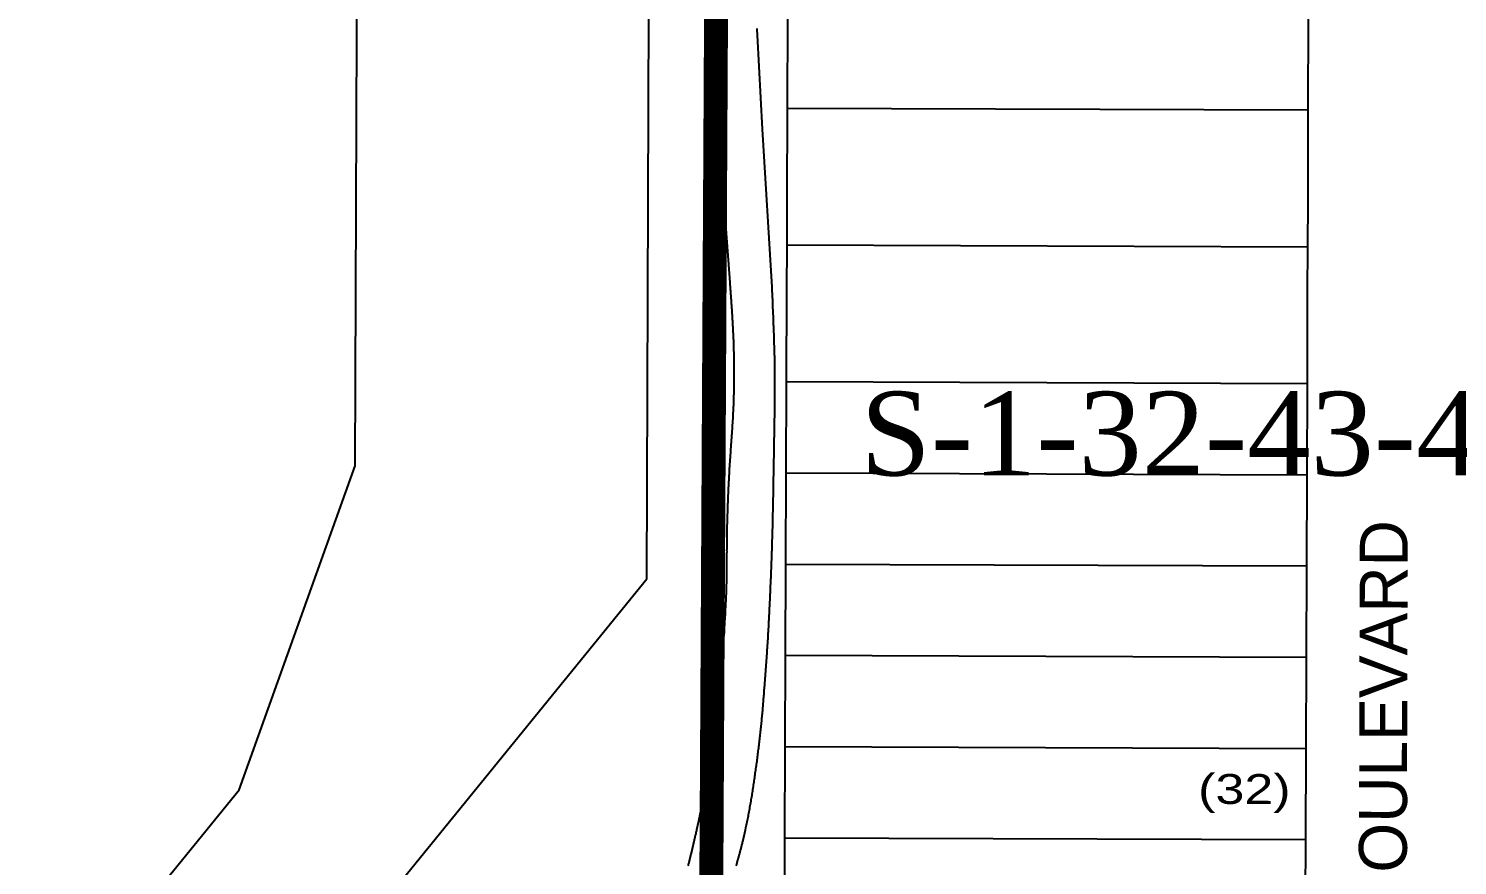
# Model space of a CAD drawing. Header units: millimetres. Extents: x 1745962 to 1749233, y 4525379 to 4529927.
# Drawn here: x 1746743.3 to 1746981.9, y 4526788.6 to 4526928.4 of the extents above; entities that cross this region are included whole.
import ezdxf
from ezdxf.enums import TextEntityAlignment as Align

# ---------------------------------------------------------------- set-up
doc = ezdxf.new("R2010")
doc.units = ezdxf.units.MM
doc.header["$LTSCALE"] = 10
doc.header["$MEASUREMENT"] = 0
for name, color, linetype in [('AROLL_ADDRESS', 44, 'Continuous'), ('AROLL_LOTS', 8, 'Continuous'), ('AROLL_ROADS', 7, 'Continuous'), ('ZONING_STANDARDS', 140, 'Continuous'), ('ZONING_ZONES', 140, 'Continuous')]:
    doc.layers.add(name, color=color, linetype=linetype)
doc.styles.add('DUTCH', font='dutcheb.ttf')
doc.styles.add('Univers Condensed', font='UNVR57W.TTF')
doc.styles.add('Univers Light Condensed', font='unvr47a.ttf')

msp = doc.modelspace()

# ---------------------------------------------------------------- linework, layer by layer
at = {"layer": 'AROLL_LOTS'}
for p, q in [((1746870.06, 4526930.32), (1746870.01, 4526915.09)), ((1746957.04, 4526914.79), (1746957.09, 4526930.03)), ((1746870.01, 4526915.09), (1746869.95, 4526899.86)), ((1746870.01, 4526915.09), (1746957.04, 4526914.79)), ((1746956.99, 4526899.56), (1746957.04, 4526914.79)), ((1746869.95, 4526899.86), (1746869.92, 4526892.25)), ((1746956.96, 4526891.94), (1746956.99, 4526899.56)), ((1746869.92, 4526892.25), (1746869.9, 4526884.63)), ((1746869.92, 4526892.25), (1746956.96, 4526891.94)), ((1746956.93, 4526884.32), (1746956.96, 4526891.94)), ((1746869.9, 4526884.63), (1746869.84, 4526869.4)), ((1746956.88, 4526869.09), (1746956.93, 4526884.32)), ((1746869.84, 4526869.4), (1746869.78, 4526854.16)), ((1746869.84, 4526869.4), (1746956.88, 4526869.09)), ((1746956.83, 4526853.86), (1746956.88, 4526869.09)), ((1746869.78, 4526854.16), (1746869.73, 4526838.93)), ((1746869.78, 4526854.16), (1746956.83, 4526853.86)), ((1746956.77, 4526838.62), (1746956.83, 4526853.86)), ((1746869.73, 4526838.93), (1746869.68, 4526823.71)), ((1746869.73, 4526838.93), (1746956.77, 4526838.62)), ((1746956.72, 4526823.39), (1746956.77, 4526838.62)), ((1746869.68, 4526823.71), (1746869.62, 4526808.48)), ((1746869.68, 4526823.71), (1746956.72, 4526823.39)), ((1746956.67, 4526808.16), (1746956.72, 4526823.39)), ((1746869.62, 4526808.48), (1746869.57, 4526793.24)), ((1746869.62, 4526808.48), (1746956.67, 4526808.16)), ((1746956.61, 4526792.92), (1746956.67, 4526808.16)), ((1746869.57, 4526793.24), (1746869.51, 4526778.01)), ((1746869.57, 4526793.24), (1746956.61, 4526792.92)), ((1746956.56, 4526777.69), (1746956.61, 4526792.92))]:
    msp.add_line(p, q, dxfattribs=at)
for points in [[(1746846.57, 4526836.5), (1746847.48, 4527088.89)], [(1746797.86, 4526855.32), (1746798.4, 4526999.72)], [(1746858.07, 4526927.77), (1746858.07, 4526927.89), (1746858.07, 4526928.01), (1746858.05, 4526928.14), (1746858.05, 4526928.27), (1746858.04, 4526928.39)], [(1746864.93, 4526928.4), (1746864.94, 4526928.15), (1746864.95, 4526927.9), (1746864.97, 4526927.65), (1746864.99, 4526927.25)], [(1746860.47, 4526885.96), (1746859.06, 4526905.37), (1746858.07, 4526927.77)], [(1746864.99, 4526927.25), (1746865.82, 4526911.59), (1746867.44, 4526885.17)], [(1746860.99, 4526863.74), (1746861, 4526863.87), (1746861.01, 4526864), (1746861, 4526864.13), (1746861.01, 4526864.25), (1746861.02, 4526864.37), (1746861.02, 4526864.5), (1746861.03, 4526864.62), (1746861.04, 4526864.74), (1746861.04, 4526864.87), (1746861.05, 4526864.99), (1746861.05, 4526865.12), (1746861.06, 4526865.25), (1746861.07, 4526865.37), (1746861.07, 4526865.5), (1746861.08, 4526865.62), (1746861.08, 4526865.75), (1746861.08, 4526865.87), (1746861.09, 4526865.99), (1746861.1, 4526866.12), (1746861.1, 4526866.24), (1746861.1, 4526866.37), (1746861.11, 4526866.49), (1746861.11, 4526866.62), (1746861.11, 4526866.74), (1746861.12, 4526866.87), (1746861.12, 4526866.99), (1746861.12, 4526867.12), (1746861.13, 4526867.24), (1746861.13, 4526867.37), (1746861.14, 4526867.5), (1746861.14, 4526867.62), (1746861.14, 4526867.75), (1746861.15, 4526867.87), (1746861.15, 4526868), (1746861.15, 4526868.12), (1746861.15, 4526868.25), (1746861.16, 4526868.37), (1746861.16, 4526868.5), (1746861.16, 4526868.62), (1746861.16, 4526868.75), (1746861.16, 4526868.87), (1746861.16, 4526869), (1746861.16, 4526869.12), (1746861.17, 4526869.25), (1746861.16, 4526869.36), (1746861.17, 4526869.49), (1746861.17, 4526869.61), (1746861.17, 4526869.74), (1746861.17, 4526869.86), (1746861.17, 4526869.99), (1746861.17, 4526870.12), (1746861.17, 4526870.24), (1746861.17, 4526870.37), (1746861.17, 4526870.49), (1746861.17, 4526870.62), (1746861.17, 4526870.74), (1746861.17, 4526870.87), (1746861.17, 4526871), (1746861.16, 4526871.12), (1746861.17, 4526871.25), (1746861.17, 4526871.37), (1746861.16, 4526871.49), (1746861.16, 4526871.62), (1746861.17, 4526871.74), (1746861.17, 4526871.87), (1746861.16, 4526871.99), (1746861.16, 4526872.12), (1746861.16, 4526872.25), (1746861.16, 4526872.37), (1746861.16, 4526872.5), (1746861.16, 4526872.62), (1746861.15, 4526872.74), (1746861.15, 4526872.87), (1746861.15, 4526872.99), (1746861.15, 4526873.12), (1746861.15, 4526873.24), (1746861.15, 4526873.37), (1746861.15, 4526873.5), (1746861.14, 4526873.62), (1746861.14, 4526873.74), (1746861.14, 4526873.87), (1746861.13, 4526873.99), (1746861.13, 4526874.12), (1746861.13, 4526874.24), (1746861.13, 4526874.37), (1746861.12, 4526874.5), (1746861.12, 4526874.61), (1746861.12, 4526874.74), (1746861.11, 4526874.87), (1746861.11, 4526874.99), (1746861.11, 4526875.12), (1746861.1, 4526875.25), (1746861.1, 4526875.36), (1746861.1, 4526875.49), (1746861.09, 4526875.62), (1746861.09, 4526875.74), (1746861.09, 4526875.87), (1746861.08, 4526876), (1746861.07, 4526876.12), (1746861.07, 4526876.24), (1746861.07, 4526876.37), (1746861.06, 4526876.5), (1746861.06, 4526876.61), (1746861.06, 4526876.74), (1746861.04, 4526876.87), (1746861.04, 4526876.99), (1746861.04, 4526877.12), (1746861.03, 4526877.24), (1746861.02, 4526877.37), (1746861.02, 4526877.49), (1746861.01, 4526877.62), (1746861.01, 4526877.74), (1746861, 4526877.87), (1746860.99, 4526877.99), (1746860.99, 4526878.12), (1746860.98, 4526878.24), (1746860.97, 4526878.37), (1746860.97, 4526878.49), (1746860.97, 4526878.62), (1746860.95, 4526878.74), (1746860.95, 4526878.87), (1746860.95, 4526878.99), (1746860.93, 4526879.11), (1746860.93, 4526879.24), (1746860.92, 4526879.37), (1746860.92, 4526879.49), (1746860.91, 4526879.61), (1746860.9, 4526879.74), (1746860.9, 4526879.87), (1746860.88, 4526879.99), (1746860.88, 4526880.11), (1746860.88, 4526880.24), (1746860.86, 4526880.36), (1746860.86, 4526880.49), (1746860.85, 4526880.62), (1746860.84, 4526880.73), (1746860.83, 4526880.86), (1746860.82, 4526880.99), (1746860.81, 4526881.11), (1746860.81, 4526881.23), (1746860.79, 4526881.36), (1746860.79, 4526881.48), (1746860.78, 4526881.61), (1746860.77, 4526881.74), (1746860.76, 4526881.86), (1746860.76, 4526881.98), (1746860.74, 4526882.11), (1746860.74, 4526882.23), (1746860.73, 4526882.36), (1746860.72, 4526882.49), (1746860.71, 4526882.61), (1746860.71, 4526882.73), (1746860.69, 4526882.86), (1746860.69, 4526882.98), (1746860.68, 4526883.11), (1746860.67, 4526883.23), (1746860.66, 4526883.35), (1746860.66, 4526883.48), (1746860.64, 4526883.61), (1746860.64, 4526883.73), (1746860.63, 4526883.86), (1746860.61, 4526883.98), (1746860.61, 4526884.1), (1746860.6, 4526884.23), (1746860.59, 4526884.35), (1746860.58, 4526884.48), (1746860.58, 4526884.6), (1746860.56, 4526884.72), (1746860.56, 4526884.85), (1746860.55, 4526884.98), (1746860.53, 4526885.1), (1746860.53, 4526885.23), (1746860.52, 4526885.36), (1746860.51, 4526885.47), (1746860.5, 4526885.6), (1746860.49, 4526885.72), (1746860.47, 4526885.96)], [(1746867.44, 4526885.17), (1746867.45, 4526884.93), (1746867.47, 4526884.67), (1746867.47, 4526884.43), (1746867.48, 4526884.18), (1746867.49, 4526883.92), (1746867.5, 4526883.68), (1746867.51, 4526883.43), (1746867.53, 4526883.18), (1746867.53, 4526882.93), (1746867.55, 4526882.68), (1746867.55, 4526882.43), (1746867.56, 4526882.18), (1746867.58, 4526881.93), (1746867.58, 4526881.67), (1746867.6, 4526881.43), (1746867.61, 4526881.18), (1746867.61, 4526880.93), (1746867.63, 4526880.68), (1746867.64, 4526880.43), (1746867.64, 4526880.18), (1746867.66, 4526879.92), (1746867.66, 4526879.68), (1746867.67, 4526879.43), (1746867.69, 4526879.18), (1746867.69, 4526878.93), (1746867.7, 4526878.69), (1746867.72, 4526878.43), (1746867.72, 4526878.18), (1746867.73, 4526877.93), (1746867.74, 4526877.68), (1746867.75, 4526877.43), (1746867.76, 4526877.18), (1746867.76, 4526876.93), (1746867.77, 4526876.68), (1746867.79, 4526876.43), (1746867.79, 4526876.19), (1746867.8, 4526875.93), (1746867.8, 4526875.68), (1746867.81, 4526875.44), (1746867.82, 4526875.18), (1746867.82, 4526874.93), (1746867.83, 4526874.69), (1746867.84, 4526874.43), (1746867.84, 4526874.18), (1746867.85, 4526873.94), (1746867.86, 4526873.68), (1746867.86, 4526873.43), (1746867.87, 4526873.18), (1746867.87, 4526872.94), (1746867.87, 4526872.69), (1746867.87, 4526872.43), (1746867.88, 4526872.18), (1746867.89, 4526871.94), (1746867.88, 4526871.69), (1746867.89, 4526871.43), (1746867.89, 4526871.18), (1746867.89, 4526870.93), (1746867.9, 4526870.69), (1746867.9, 4526870.43), (1746867.9, 4526870.18), (1746867.9, 4526869.93), (1746867.9, 4526869.68), (1746867.91, 4526869.44), (1746867.9, 4526869.19), (1746867.91, 4526868.94), (1746867.9, 4526868.69), (1746867.91, 4526868.43), (1746867.91, 4526868.18), (1746867.9, 4526867.93), (1746867.91, 4526867.68), (1746867.9, 4526867.43), (1746867.9, 4526867.19), (1746867.91, 4526866.94), (1746867.9, 4526866.69), (1746867.9, 4526866.44), (1746867.89, 4526866.19), (1746867.89, 4526865.94), (1746867.88, 4526865.69), (1746867.89, 4526865.43), (1746867.89, 4526865.18), (1746867.88, 4526864.93), (1746867.88, 4526864.68), (1746867.87, 4526864.43), (1746867.87, 4526864.18), (1746867.86, 4526863.93), (1746867.86, 4526863.68), (1746867.86, 4526863.43), (1746867.85, 4526863.18), (1746867.85, 4526862.93), (1746867.84, 4526862.68), (1746867.84, 4526862.43), (1746867.83, 4526862.18), (1746867.83, 4526861.93), (1746867.83, 4526861.68), (1746867.82, 4526861.43), (1746867.82, 4526861.18), (1746867.81, 4526860.93), (1746867.82, 4526860.68), (1746867.81, 4526860.43), (1746867.81, 4526860.18), (1746867.8, 4526859.93), (1746867.8, 4526859.68), (1746867.8, 4526859.43), (1746867.79, 4526859.18), (1746867.79, 4526858.93), (1746867.78, 4526858.68), (1746867.78, 4526858.43), (1746867.77, 4526858.18), (1746867.77, 4526857.93), (1746867.77, 4526857.68), (1746867.76, 4526857.43), (1746867.76, 4526857.18), (1746867.75, 4526856.93), (1746867.75, 4526856.68), (1746867.74, 4526856.43), (1746867.74, 4526856.18), (1746867.74, 4526855.93), (1746867.73, 4526855.68), (1746867.73, 4526855.43), (1746867.72, 4526855.18), (1746867.72, 4526854.93), (1746867.71, 4526854.68), (1746867.71, 4526854.43), (1746867.71, 4526854.18), (1746867.7, 4526853.93), (1746867.7, 4526853.68), (1746867.69, 4526853.43), (1746867.69, 4526853.18), (1746867.68, 4526852.93), (1746867.68, 4526852.68), (1746867.67, 4526852.43), (1746867.67, 4526852.18), (1746867.67, 4526851.93), (1746867.66, 4526851.68), (1746867.66, 4526851.43), (1746867.65, 4526851.18), (1746867.65, 4526850.93), (1746867.64, 4526850.68), (1746867.64, 4526850.43), (1746867.64, 4526850.18), (1746867.63, 4526849.93), (1746867.63, 4526849.68), (1746867.62, 4526849.43), (1746867.62, 4526849.18), (1746867.61, 4526848.93), (1746867.61, 4526848.68), (1746867.61, 4526848.43), (1746867.6, 4526848.18), (1746867.6, 4526847.93), (1746867.59, 4526847.68), (1746867.58, 4526847.44), (1746867.57, 4526847.19), (1746867.57, 4526846.94), (1746867.57, 4526846.69), (1746867.56, 4526846.44), (1746867.56, 4526846.19), (1746867.55, 4526845.94), (1746867.55, 4526845.69), (1746867.53, 4526845.44), (1746867.53, 4526845.19), (1746867.53, 4526844.94), (1746867.52, 4526844.69), (1746867.52, 4526844.44), (1746867.5, 4526844.19), (1746867.5, 4526843.94), (1746867.49, 4526843.68), (1746867.49, 4526843.43), (1746867.48, 4526843.18), (1746867.47, 4526842.94), (1746867.47, 4526842.69), (1746867.46, 4526842.44), (1746867.45, 4526842.19), (1746867.44, 4526841.94), (1746867.44, 4526841.69), (1746867.42, 4526841.44), (1746867.42, 4526841.19), (1746867.41, 4526840.93), (1746867.4, 4526840.69), (1746867.39, 4526840.44), (1746867.38, 4526840.12)], [(1746858.77, 4526818.29), (1746858.79, 4526818.53), (1746858.81, 4526818.79), (1746858.83, 4526819.03), (1746858.86, 4526819.29), (1746858.88, 4526819.53), (1746858.91, 4526819.78), (1746858.93, 4526820.03), (1746858.96, 4526820.27), (1746858.97, 4526820.53), (1746859, 4526820.77), (1746859.02, 4526821.03), (1746859.04, 4526821.27), (1746859.06, 4526821.53), (1746859.09, 4526821.77), (1746859.1, 4526822.02), (1746859.13, 4526822.27), (1746859.14, 4526822.52), (1746859.17, 4526822.77), (1746859.18, 4526823.02), (1746859.2, 4526823.26), (1746859.22, 4526823.52), (1746859.23, 4526823.77), (1746859.26, 4526824.01), (1746859.27, 4526824.27), (1746859.3, 4526824.51), (1746859.32, 4526824.77), (1746859.33, 4526825.01), (1746859.35, 4526825.26), (1746859.37, 4526825.51), (1746859.38, 4526825.76), (1746859.4, 4526826.01), (1746859.42, 4526826.26), (1746859.44, 4526826.51), (1746859.45, 4526826.76), (1746859.46, 4526827), (1746859.48, 4526827.26), (1746859.51, 4526827.5), (1746859.52, 4526827.75), (1746859.54, 4526828.01), (1746859.55, 4526828.25), (1746859.56, 4526828.5), (1746859.58, 4526828.76), (1746859.59, 4526829), (1746859.61, 4526829.25), (1746859.62, 4526829.5), (1746859.64, 4526829.76), (1746859.65, 4526830), (1746859.67, 4526830.25), (1746859.68, 4526830.5), (1746859.7, 4526830.75), (1746859.71, 4526831), (1746859.73, 4526831.25), (1746859.73, 4526831.5), (1746859.75, 4526831.75), (1746859.76, 4526832), (1746859.77, 4526832.25), (1746859.78, 4526832.5), (1746859.79, 4526832.74), (1746859.81, 4526833), (1746859.81, 4526833.25), (1746859.83, 4526833.5), (1746859.83, 4526833.75), (1746859.85, 4526833.99), (1746859.85, 4526834.24), (1746859.86, 4526834.49), (1746859.87, 4526834.74), (1746859.87, 4526834.99), (1746859.88, 4526835.25), (1746859.89, 4526835.5), (1746859.9, 4526835.75), (1746859.9, 4526836), (1746859.91, 4526836.25), (1746859.91, 4526836.5), (1746859.91, 4526836.75), (1746859.92, 4526837), (1746859.92, 4526837.25), (1746859.93, 4526837.5), (1746859.93, 4526837.75), (1746859.93, 4526838), (1746859.93, 4526838.25), (1746859.93, 4526838.49), (1746859.94, 4526838.74), (1746859.94, 4526838.99), (1746859.94, 4526839.24), (1746859.94, 4526839.49), (1746859.94, 4526839.74), (1746859.95, 4526839.99), (1746859.94, 4526840.25), (1746859.95, 4526840.5), (1746859.95, 4526840.75), (1746859.96, 4526841), (1746859.95, 4526841.25), (1746859.96, 4526841.5), (1746859.96, 4526841.75), (1746859.96, 4526841.99), (1746859.97, 4526842.24), (1746859.96, 4526842.49), (1746859.96, 4526842.74), (1746859.97, 4526842.99), (1746859.97, 4526843.24), (1746859.98, 4526843.49), (1746859.98, 4526843.74), (1746859.99, 4526843.99), (1746859.99, 4526844.24), (1746860, 4526844.49), (1746860, 4526844.74), (1746860, 4526844.99), (1746860.01, 4526845.24), (1746860.01, 4526845.49), (1746860.02, 4526845.74), (1746860.02, 4526845.99), (1746860.03, 4526846.24), (1746860.04, 4526846.5), (1746860.05, 4526846.75), (1746860.05, 4526847), (1746860.06, 4526847.25), (1746860.07, 4526847.5), (1746860.07, 4526847.75), (1746860.09, 4526847.99), (1746860.09, 4526848.24), (1746860.1, 4526848.49), (1746860.11, 4526848.74), (1746860.11, 4526848.99), (1746860.13, 4526849.25), (1746860.14, 4526849.5), (1746860.14, 4526849.75), (1746860.15, 4526849.99), (1746860.16, 4526850.24), (1746860.17, 4526850.49), (1746860.19, 4526850.74), (1746860.19, 4526851), (1746860.21, 4526851.24), (1746860.21, 4526851.49), (1746860.22, 4526851.74), (1746860.24, 4526851.99), (1746860.26, 4526852.24), (1746860.26, 4526852.49), (1746860.27, 4526852.74), (1746860.29, 4526852.99), (1746860.3, 4526853.23), (1746860.32, 4526853.49), (1746860.33, 4526853.74), (1746860.35, 4526853.99), (1746860.36, 4526854.23), (1746860.38, 4526854.49), (1746860.39, 4526854.74), (1746860.4, 4526854.98), (1746860.42, 4526855.24), (1746860.44, 4526855.49), (1746860.45, 4526855.73), (1746860.46, 4526855.98), (1746860.48, 4526856.24), (1746860.5, 4526856.48), (1746860.52, 4526856.73), (1746860.53, 4526856.98), (1746860.55, 4526857.23), (1746860.57, 4526857.48), (1746860.59, 4526857.73), (1746860.6, 4526857.98), (1746860.62, 4526858.23), (1746860.64, 4526858.48), (1746860.66, 4526858.73), (1746860.67, 4526858.97), (1746860.7, 4526859.23), (1746860.71, 4526859.47), (1746860.72, 4526859.72), (1746860.75, 4526859.97), (1746860.76, 4526860.22), (1746860.78, 4526860.47), (1746860.79, 4526860.73), (1746860.82, 4526860.97), (1746860.83, 4526861.22), (1746860.85, 4526861.47), (1746860.86, 4526861.72), (1746860.88, 4526861.97), (1746860.89, 4526862.22), (1746860.91, 4526862.47), (1746860.93, 4526862.71), (1746860.95, 4526862.97), (1746860.96, 4526863.22), (1746860.97, 4526863.47), (1746860.99, 4526863.74)], [(1746778.5, 4526801.21), (1746797.86, 4526855.32)], [(1746867.38, 4526840.12), (1746867.37, 4526839.86), (1746867.36, 4526839.61), (1746867.35, 4526839.36), (1746867.34, 4526839.11), (1746867.34, 4526838.86), (1746867.33, 4526838.61), (1746867.32, 4526838.37), (1746867.31, 4526838.11), (1746867.3, 4526837.86), (1746867.28, 4526837.61), (1746867.28, 4526837.36), (1746867.26, 4526837.12), (1746867.26, 4526836.87), (1746867.25, 4526836.62), (1746867.24, 4526836.36), (1746867.22, 4526836.11), (1746867.21, 4526835.86), (1746867.21, 4526835.61), (1746867.19, 4526835.37), (1746867.19, 4526835.12), (1746867.17, 4526834.86), (1746867.16, 4526834.61), (1746867.15, 4526834.36), (1746867.14, 4526834.12), (1746867.13, 4526833.87), (1746867.12, 4526833.61), (1746867.1, 4526833.36), (1746867.09, 4526833.12), (1746867.09, 4526832.87), (1746867.07, 4526832.62), (1746867.06, 4526832.37), (1746867.05, 4526832.11), (1746867.04, 4526831.87), (1746867.02, 4526831.62), (1746867.01, 4526831.37), (1746867.01, 4526831.12), (1746866.99, 4526830.87), (1746866.97, 4526830.62), (1746866.96, 4526830.37), (1746866.96, 4526830.12), (1746866.94, 4526829.87), (1746866.93, 4526829.62), (1746866.91, 4526829.37), (1746866.9, 4526829.12), (1746866.88, 4526828.88), (1746866.88, 4526828.62), (1746866.86, 4526828.37), (1746866.85, 4526828.12), (1746866.84, 4526827.88), (1746866.82, 4526827.62), (1746866.8, 4526827.37), (1746866.79, 4526827.13), (1746866.78, 4526826.88), (1746866.76, 4526826.62), (1746866.75, 4526826.38), (1746866.73, 4526826.13), (1746866.72, 4526825.87), (1746866.7, 4526825.63), (1746866.69, 4526825.38), (1746866.66, 4526825.13), (1746866.65, 4526824.88), (1746866.63, 4526824.63), (1746866.62, 4526824.38), (1746866.6, 4526824.13), (1746866.58, 4526823.88), (1746866.57, 4526823.64), (1746866.55, 4526823.38), (1746866.54, 4526823.13), (1746866.51, 4526822.89), (1746866.49, 4526822.63), (1746866.48, 4526822.38), (1746866.46, 4526822.14), (1746866.44, 4526821.88), (1746866.43, 4526821.64), (1746866.4, 4526821.38), (1746866.39, 4526821.14), (1746866.36, 4526820.89), (1746866.35, 4526820.64), (1746866.33, 4526820.39), (1746866.31, 4526820.15), (1746866.29, 4526819.89), (1746866.27, 4526819.64), (1746866.25, 4526819.4), (1746866.24, 4526819.14), (1746866.21, 4526818.9), (1746866.2, 4526818.64), (1746866.17, 4526818.4), (1746866.16, 4526818.15), (1746866.13, 4526817.9), (1746866.12, 4526817.65), (1746866.1, 4526817.4), (1746866.08, 4526817.15), (1746866.06, 4526816.9), (1746866.04, 4526816.65), (1746866.02, 4526816.4), (1746866, 4526816.16), (1746865.98, 4526815.9), (1746865.96, 4526815.66), (1746865.94, 4526815.4), (1746865.92, 4526815.16), (1746865.9, 4526814.91), (1746865.87, 4526814.66), (1746865.86, 4526814.41), (1746865.83, 4526814.16), (1746865.81, 4526813.91), (1746865.78, 4526813.66), (1746865.77, 4526813.41), (1746865.74, 4526813.16), (1746865.72, 4526812.91), (1746865.7, 4526812.67), (1746865.67, 4526812.42), (1746865.65, 4526812.17), (1746865.62, 4526811.92), (1746865.6, 4526811.68), (1746865.57, 4526811.42), (1746865.55, 4526811.18), (1746865.52, 4526810.92), (1746865.49, 4526810.67), (1746865.46, 4526810.43), (1746865.43, 4526810.18), (1746865.41, 4526809.93), (1746865.37, 4526809.68), (1746865.35, 4526809.44), (1746865.32, 4526809.18), (1746865.29, 4526808.94), (1746865.26, 4526808.69), (1746865.23, 4526808.44), (1746865.2, 4526808.2), (1746865.17, 4526807.94), (1746865.13, 4526807.69), (1746865.1, 4526807.45), (1746865.07, 4526807.2), (1746865.04, 4526806.96), (1746865.01, 4526806.71), (1746864.97, 4526806.46), (1746864.95, 4526806.21), (1746864.91, 4526805.96), (1746864.87, 4526805.71), (1746864.84, 4526805.47), (1746864.81, 4526805.22), (1746864.77, 4526804.97), (1746864.74, 4526804.73), (1746864.7, 4526804.48), (1746864.66, 4526804.23), (1746864.63, 4526803.99), (1746864.6, 4526803.73), (1746864.56, 4526803.48), (1746864.53, 4526803.24), (1746864.49, 4526802.99), (1746864.45, 4526802.74), (1746864.42, 4526802.49), (1746864.38, 4526802.25), (1746864.34, 4526802), (1746864.3, 4526801.75), (1746864.27, 4526801.51), (1746864.23, 4526801.26), (1746864.19, 4526801.01), (1746864.15, 4526800.76), (1746864.11, 4526800.52), (1746864.08, 4526800.27), (1746864.03, 4526800.03), (1746863.99, 4526799.78), (1746863.95, 4526799.54), (1746863.91, 4526799.29), (1746863.87, 4526799.04), (1746863.82, 4526798.79), (1746863.78, 4526798.55), (1746863.74, 4526798.31), (1746863.69, 4526798.06), (1746863.65, 4526797.81), (1746863.6, 4526797.56), (1746863.56, 4526797.31), (1746863.51, 4526797.08), (1746863.47, 4526796.83), (1746863.41, 4526796.58), (1746863.37, 4526796.34), (1746863.31, 4526796.09), (1746863.27, 4526795.84), (1746863.21, 4526795.6), (1746863.17, 4526795.35), (1746863.11, 4526795.12), (1746863.06, 4526794.87), (1746863, 4526794.58)], [(1746791.33, 4526768.55), (1746846.57, 4526836.5)], [(1746853.49, 4526788.56), (1746853.52, 4526788.67), (1746853.55, 4526788.8), (1746853.58, 4526788.92), (1746853.61, 4526789.04), (1746853.64, 4526789.16), (1746853.67, 4526789.28), (1746853.7, 4526789.4), (1746853.73, 4526789.52), (1746853.76, 4526789.64), (1746853.79, 4526789.76), (1746853.82, 4526789.89), (1746853.85, 4526790), (1746853.88, 4526790.13), (1746853.92, 4526790.25), (1746853.94, 4526790.37), (1746853.97, 4526790.49), (1746854, 4526790.62), (1746854.03, 4526790.73), (1746854.06, 4526790.86), (1746854.09, 4526790.98), (1746854.12, 4526791.1), (1746854.14, 4526791.22), (1746854.17, 4526791.35), (1746854.21, 4526791.46), (1746854.24, 4526791.59), (1746854.26, 4526791.71), (1746854.29, 4526791.83), (1746854.32, 4526791.95), (1746854.35, 4526792.07), (1746854.38, 4526792.19), (1746854.41, 4526792.31), (1746854.44, 4526792.44), (1746854.47, 4526792.56), (1746854.49, 4526792.68), (1746854.52, 4526792.8), (1746854.55, 4526792.93), (1746854.58, 4526793.05), (1746854.6, 4526793.17), (1746854.63, 4526793.29), (1746854.66, 4526793.42), (1746854.69, 4526793.54), (1746854.71, 4526793.66), (1746854.75, 4526793.78), (1746854.78, 4526793.89), (1746854.8, 4526794.02), (1746854.83, 4526794.14), (1746854.86, 4526794.27), (1746854.89, 4526794.38), (1746854.91, 4526794.51), (1746854.94, 4526794.63), (1746854.97, 4526794.76), (1746855, 4526794.87), (1746855.02, 4526795), (1746855.04, 4526795.12), (1746855.07, 4526795.24), (1746855.1, 4526795.37), (1746855.12, 4526795.48), (1746855.15, 4526795.61), (1746855.18, 4526795.73), (1746855.21, 4526795.85), (1746855.23, 4526795.97), (1746855.26, 4526796.1), (1746855.28, 4526796.22), (1746855.31, 4526796.35), (1746855.33, 4526796.46), (1746855.36, 4526796.58), (1746855.39, 4526796.71), (1746855.41, 4526796.83), (1746855.44, 4526796.95), (1746855.46, 4526797.07), (1746855.49, 4526797.2), (1746855.51, 4526797.32), (1746855.54, 4526797.45), (1746855.57, 4526797.56), (1746855.59, 4526797.68), (1746855.62, 4526797.81), (1746855.64, 4526797.93), (1746855.67, 4526798.06), (1746855.69, 4526798.18), (1746855.72, 4526798.3), (1746855.74, 4526798.42), (1746855.77, 4526798.54), (1746855.79, 4526798.67), (1746855.81, 4526798.79), (1746855.84, 4526798.91), (1746855.87, 4526799.03), (1746855.89, 4526799.16), (1746855.91, 4526799.28), (1746855.94, 4526799.4), (1746855.96, 4526799.53), (1746855.99, 4526799.64), (1746856.01, 4526799.77), (1746856.03, 4526799.89), (1746856.06, 4526800.02), (1746856.09, 4526800.14), (1746856.1, 4526800.26), (1746856.13, 4526800.38), (1746856.15, 4526800.5), (1746856.18, 4526800.63), (1746856.2, 4526800.75), (1746856.22, 4526800.88), (1746856.25, 4526801), (1746856.26, 4526801.12), (1746856.29, 4526801.24), (1746856.31, 4526801.37), (1746856.34, 4526801.49), (1746856.36, 4526801.61), (1746856.38, 4526801.74), (1746856.41, 4526801.86), (1746856.43, 4526801.98), (1746856.46, 4526802.11), (1746856.47, 4526802.23), (1746856.5, 4526802.35), (1746856.52, 4526802.47), (1746856.54, 4526802.59), (1746856.56, 4526802.72), (1746856.59, 4526802.84), (1746856.61, 4526802.97), (1746856.63, 4526803.09), (1746856.65, 4526803.21), (1746856.67, 4526803.34), (1746856.7, 4526803.45), (1746856.72, 4526803.58), (1746856.74, 4526803.7), (1746856.76, 4526803.82), (1746856.78, 4526803.95), (1746856.8, 4526804.07), (1746856.82, 4526804.2), (1746856.85, 4526804.32), (1746856.87, 4526804.44), (1746856.89, 4526804.57), (1746856.91, 4526804.69), (1746856.93, 4526804.82), (1746856.95, 4526804.94), (1746856.97, 4526805.05), (1746856.99, 4526805.18), (1746857.01, 4526805.31), (1746857.04, 4526805.43), (1746857.06, 4526805.55), (1746857.07, 4526805.67), (1746857.1, 4526805.8), (1746857.12, 4526805.92), (1746857.13, 4526806.04), (1746857.15, 4526806.17), (1746857.18, 4526806.29), (1746857.2, 4526806.42), (1746857.22, 4526806.54), (1746857.23, 4526806.66), (1746857.26, 4526806.79), (1746857.28, 4526806.91), (1746857.29, 4526807.03), (1746857.31, 4526807.16), (1746857.34, 4526807.28), (1746857.36, 4526807.41), (1746857.38, 4526807.53), (1746857.39, 4526807.65), (1746857.41, 4526807.78), (1746857.44, 4526807.89), (1746857.45, 4526808.02), (1746857.47, 4526808.15), (1746857.49, 4526808.27), (1746857.51, 4526808.39), (1746857.53, 4526808.52), (1746857.54, 4526808.64), (1746857.57, 4526808.76), (1746857.59, 4526808.88), (1746857.6, 4526809.01), (1746857.62, 4526809.14), (1746857.64, 4526809.26), (1746857.66, 4526809.38), (1746857.68, 4526809.51), (1746857.69, 4526809.63), (1746857.71, 4526809.75), (1746857.73, 4526809.88), (1746857.74, 4526810), (1746857.76, 4526810.12), (1746857.78, 4526810.25), (1746857.8, 4526810.37), (1746857.81, 4526810.49), (1746857.83, 4526810.62), (1746857.85, 4526810.74), (1746857.87, 4526810.86), (1746857.89, 4526810.99), (1746857.9, 4526811.11), (1746857.92, 4526811.23), (1746857.94, 4526811.36), (1746857.95, 4526811.48), (1746857.97, 4526811.6), (1746857.99, 4526811.73), (1746858.01, 4526811.85), (1746858.02, 4526811.97), (1746858.04, 4526812.1), (1746858.06, 4526812.23), (1746858.08, 4526812.35), (1746858.1, 4526812.48), (1746858.1, 4526812.6), (1746858.12, 4526812.72), (1746858.14, 4526812.85), (1746858.15, 4526812.97), (1746858.17, 4526813.09), (1746858.19, 4526813.22), (1746858.21, 4526813.34), (1746858.21, 4526813.47), (1746858.23, 4526813.6), (1746858.25, 4526813.72), (1746858.27, 4526813.84), (1746858.28, 4526813.96), (1746858.29, 4526814.09), (1746858.31, 4526814.21), (1746858.33, 4526814.33), (1746858.35, 4526814.46), (1746858.36, 4526814.58), (1746858.37, 4526814.7), (1746858.39, 4526814.84), (1746858.4, 4526814.96), (1746858.41, 4526815.08), (1746858.43, 4526815.2), (1746858.45, 4526815.33), (1746858.46, 4526815.45), (1746858.47, 4526815.57), (1746858.49, 4526815.7), (1746858.51, 4526815.82), (1746858.51, 4526815.95), (1746858.53, 4526816.07), (1746858.55, 4526816.2), (1746858.56, 4526816.32), (1746858.57, 4526816.44), (1746858.58, 4526816.57), (1746858.6, 4526816.7), (1746858.62, 4526816.82), (1746858.62, 4526816.94), (1746858.64, 4526817.07), (1746858.65, 4526817.19), (1746858.67, 4526817.31), (1746858.68, 4526817.43), (1746858.69, 4526817.57), (1746858.71, 4526817.69), (1746858.72, 4526817.81), (1746858.73, 4526817.93), (1746858.74, 4526818.07), (1746858.77, 4526818.29)], [(1746678.75, 4526678.72), (1746778.5, 4526801.21)], [(1746863, 4526794.58), (1746862.97, 4526794.46), (1746862.94, 4526794.33), (1746862.92, 4526794.21), (1746862.89, 4526794.09), (1746862.86, 4526793.97), (1746862.83, 4526793.84), (1746862.81, 4526793.73), (1746862.78, 4526793.6), (1746862.75, 4526793.48), (1746862.72, 4526793.35), (1746862.69, 4526793.24), (1746862.66, 4526793.11), (1746862.63, 4526792.99), (1746862.61, 4526792.88), (1746862.58, 4526792.75), (1746862.54, 4526792.63), (1746862.51, 4526792.51), (1746862.49, 4526792.39), (1746862.46, 4526792.26), (1746862.42, 4526792.15), (1746862.39, 4526792.02), (1746862.36, 4526791.91), (1746862.33, 4526791.78), (1746862.3, 4526791.66), (1746862.26, 4526791.54), (1746862.24, 4526791.42), (1746862.2, 4526791.3), (1746862.17, 4526791.18), (1746862.14, 4526791.05), (1746862.11, 4526790.94), (1746862.08, 4526790.81), (1746862.04, 4526790.7), (1746862.02, 4526790.57), (1746861.98, 4526790.45), (1746861.95, 4526790.33), (1746861.91, 4526790.21), (1746861.88, 4526790.09), (1746861.85, 4526789.97), (1746861.81, 4526789.85), (1746861.79, 4526789.73), (1746861.75, 4526789.6), (1746861.72, 4526789.49), (1746861.68, 4526789.36), (1746861.65, 4526789.25), (1746861.62, 4526789.12), (1746861.58, 4526789.01), (1746861.54, 4526788.88), (1746861.52, 4526788.76), (1746861.48, 4526788.64), (1746861.44, 4526788.53)]]:
    msp.add_lwpolyline(points, dxfattribs=at)
at = {"layer": 'ZONING_ZONES', "const_width": 4}
msp.add_lwpolyline([(1746856.46, 4526625.56), (1746859.23, 4527133.26), (1746864.46, 4527779.97)], dxfattribs=at)

# ---------------------------------------------------------------- texts
at = {"layer": 'AROLL_ADDRESS', "style": 'Univers Light Condensed', "width": 1.3}
msp.add_text('(32)', height=5, rotation=359.79, dxfattribs=at).set_placement((1746938.62, 4526798.9))
at = {"layer": 'AROLL_ROADS', "style": 'Univers Condensed'}
msp.add_text('LARWOOD BOULEVARD', height=8, rotation=89.85, dxfattribs=at).set_placement((1746973.32, 4526722.02))
at = {"layer": 'ZONING_STANDARDS', "style": 'DUTCH'}
msp.add_text('S-1-32-43-49-65-93', height=14, dxfattribs=at).set_placement((1746967.4, 4526853.74), align=Align.CENTER)

doc.saveas('drawing.dxf')
